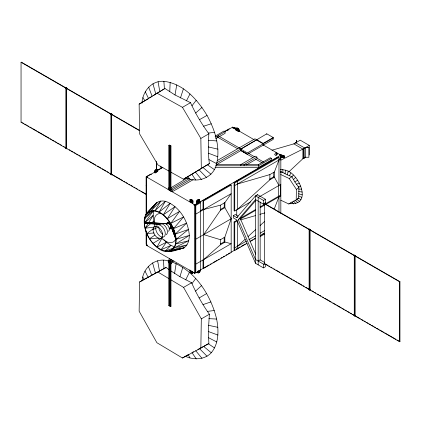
<?xml version="1.0" encoding="UTF-8"?>
<svg xmlns="http://www.w3.org/2000/svg" width="421" height="421" viewBox="0 0 421 421"><rect width="100%" height="100%" fill="white"/><g stroke="black" fill="none" stroke-linecap="round" stroke-linejoin="round"><path stroke-width="0.63" d="M170.568 263.225L170.968 263.457L170.968 306.22L170.442 306.52L168.847 305.599L168.847 262.836L169.374 262.536M170.042 190.466L170.047 145.987L170.968 145.919L170.968 188.682L170.442 188.987L170.442 146.219L168.847 145.298L168.847 188.066M170.568 261.515L170.568 260.883L169.768 260.42L169.768 261.057L169.247 261.357L169.247 305.83M193.271 179.62L172.194 191.776L172.194 190.087L170.042 188.755M236.739 220.436L234.087 221.967L234.087 250.053L234.75 250.432L247.085 243.312M234.75 250.432L234.75 222.351L237.407 220.82L237.407 248.9L236.739 248.516M236.739 215.389L236.739 209.716M236.739 181.041L237.407 181.425L237.407 209.469L269.861 179.809L274.376 177.204L274.376 171.989L278.976 160.027M195.155 213.689L195.818 214.073L231.161 193.665L224.888 202.617L220.504 205.148L203.701 209.521L203.038 209.137L203.017 200.512L230.529 184.624L231.192 185.008L231.161 252.505L203.701 268.361L203.038 267.977L203.038 259.815M185.819 177.557C197.807 183.914 213.979 177.425 216.641 163.68C220.551 147.097 214.989 129.915 207.032 115.396C197.517 99.593 183.261 83.553 163.895 81.321C151.571 80.237 142.456 91.731 141.945 103.24M168.847 269.524L166.079 267.44L139.604 281.965L139.14 311.214L156.886 342.71L182.446 358.003L200.849 348.135L208.895 343.489L208.295 331.501L209.384 314.229C202.364 304.404 196.465 293.8 191.613 282.749L179.93 276.697L170.889 270.94M200.849 348.135L201.312 318.886L183.567 287.39L170.784 279.744M280.849 200.249L288.822 203.996L296.205 199.949L296.395 189.408L289.274 178.546L280.728 174.531M170.5 171.963L183.567 179.23L209.384 163.569C208.037 153.707 208.069 143.703 208.895 133.799C201.748 124.074 195.518 113.659 190.518 102.671L175.015 94.978L164.932 88.463L139.14 104.113L139.604 133.894L158.007 165.011L168.8 171.015M296.205 199.949L298.731 198.086L298.926 187.534L294.879 181.961L291.795 176.683L287.18 174.815L281.549 171.857L280.744 172.315L280.581 171.115M169.752 91.757L170.173 82.369M144.387 218.267C142.93 230.892 150.292 243.791 161.069 250.169C168.505 253.863 176.762 249.864 184.124 247.816C188.087 244.98 189.266 240.028 189.324 235.397C188.255 221.041 179.414 206.111 165.364 201.27C161.19 200.322 156.686 201.538 154.186 205.169C150.929 209.532 145.608 212.668 144.387 218.267L145.234 217.336M171.189 250.416C154.296 255.815 135.52 223.077 149.344 211.421M144.998 222.609L145.029 222.293L166.874 223.662L144.461 222.741L145.029 222.293M285.028 173.789L285.464 170.168L280.328 169.321M146.955 177.394L146.597 177.604L146.297 176.973L154.949 171.978M146.466 245.059C146.982 246.08 145.861 243.812 146.961 244.99L146.961 245.601L146.297 245.375L146.297 244.759L146.961 244.99M194.77 205.422L194.239 205.116L194.239 204.501L194.107 205.19C195.549 205.353 193.46 204.595 194.702 204.79M194.402 272.661C194.223 272.834 194.997 273.071 194.102 272.945L194.102 272.329L194.765 272.561M232.945 127.779L232.887 127.489L232.681 127.716M232.887 127.489L232.702 127.758M280.454 155.138C281.423 155.117 280.165 155.87 280.965 155.049L280.965 155.665L280.433 155.354L280.265 154.565L279.828 154.554A1.184 0.837 -75 0 0 279.607 154.665M142.177 280.854C142.698 267.914 155.433 256.899 168.363 260.915M185.198 356.224C193.602 360.139 204.664 359.96 211.274 352.756C219.025 343.436 218.815 330.343 216.641 319.055C210.832 295.179 195.676 271.135 171.994 261.967M174.573 273.44L176.167 263.488M175.015 94.978L176.746 84.884M289.422 203.396C312.966 206.716 299.463 172.973 285.464 170.168M169.537 190.239L168.142 189.361L168.442 187.861L169.374 188.398L169.074 189.897L171.263 191.234L170.868 191.008M169.868 190.355L170.173 188.861M172.194 191.776L170.8 190.892L171.1 189.397M287.18 174.815L288.138 171.352M179.93 276.697L182.83 267.277M180.462 97.956L183.414 88.789M203.701 259.573L220.457 244.754L224.84 242.222L224.84 237.165L231.161 218.767L224.888 207.679L224.888 202.617M274.271 208.879L278.976 196.817L278.313 196.433L278.313 185.719M153.681 206.379L154.186 205.169L145.761 214.489L147.808 212.921M283.549 155.549A1.184 0.837 -75 0 0 282.744 156.954L283.433 157.843L284.38 157.007A1.184 0.837 -75 0 0 284.175 155.686L279.828 154.554M194.486 205.18L194.639 205.501L194.639 204.885L194.107 204.58L194.502 205.116L280.965 155.049L280.302 154.817L280.302 155.433M289.474 175.794L290.774 173.005M185.714 279.854L189.403 272.35M186.44 100.882L189.966 93.967M238.865 131.536L238.981 131.32A1.184 0.684 -60 0 0 238.923 130.178M170.468 260.862L170.468 259.178L169.074 261.667L169.374 262.815L168.442 262.278L168.142 261.131L169.537 258.641M171.1 263.814L170.8 262.667L172.194 260.173L172.194 261.862L171.1 263.814L170.173 263.278L169.868 262.13L171.263 259.636L170.868 259.404L170.868 260.531M162.201 237.865L156.954 247.043L166.448 242.228L170.973 245.417L174.352 246.764M154.449 227.04L145.213 228.203L153.155 215.415L153.649 210.474L144.44 223.104L158.559 224.572M275.918 155.36L277.244 153.365L275.918 152.597L274.592 154.591L275.918 155.36L277.244 154.591L277.244 153.365M220.388 209.511L224.225 207.295L224.888 207.679L220.504 210.211L203.701 234.618L220.457 239.691L224.84 237.165M154.575 170.931L155.238 169.973L156.57 169.205L157.764 169.705L157.764 171.426L155.107 172.963L154.575 172.657L154.575 170.931L155.107 171.236L155.107 172.963M155.107 171.236L155.77 170.279L157.101 169.51L157.764 169.705M196.496 201.012L197.16 200.054L198.491 199.286L199.686 199.786L199.686 201.512L197.028 203.043L196.496 202.738L196.496 201.012L197.028 201.322L197.028 203.043M197.028 201.322L197.691 200.359L199.022 199.596L199.686 199.786M198.359 272.976L197.165 272.482L198.359 272.976L199.686 272.213L200.349 271.25L200.349 269.529M291.948 176.973L293.295 175.068M283.554 155.681A1.047 0.742 -75 0 0 282.844 156.922L283.454 157.707L284.291 156.97A1.047 0.742 -75 0 0 284.112 155.802L280.454 154.849M146.597 177.309C147.361 176.925 146.908 178.567 146.297 177.588L146.861 177.152M146.829 177.283L146.297 177.588L146.297 176.973L146.829 177.283L146.829 177.894L146.297 176.973M146.955 245.101L146.297 245.375L146.861 244.938M224.84 131.631L232.587 127.153L233.118 127.463L232.713 127.805M194.765 204.922L194.107 205.19L194.67 204.759M194.76 272.671L194.102 272.945L194.702 272.545M194.497 272.824L194.102 272.329L194.239 272.676L194.665 272.508M280.965 155.049L280.533 155.407M191.971 283.586L195.681 278.555M233.892 128.537L235.071 127.952A1.184 0.684 -60 0 1 235.271 128.542M233.955 128.584L234.997 128.068A1.047 0.605 -60 0 1 235.176 128.589M191.965 105.824L196.212 100.261M255.515 263.293L236.781 219.899L233.366 217.931L233.366 215.631L236.781 217.599L255.515 195.839L257.51 194.686L265.477 199.291L265.477 202.743L263.483 203.89L263.483 200.438L255.515 195.839L255.515 263.293L263.483 267.898L265.477 266.746L265.477 264.446M256.657 195.676L257.51 194.686M264.483 263.714L263.62 264.214L255.515 259.536L238.281 219.615L255.515 199.596L263.62 204.274L265.609 203.127L265.477 202.743M238.281 219.615L240.275 218.467L255.826 200.401M151.497 210.853L144.735 218.552L153.181 210.9M293.416 179.593L295.621 177.483M288.601 172.063L302.899 158.712L305.688 157.101M146.466 177.273L146.792 177.115M146.787 245.306L146.629 244.975L146.961 245.601M149.418 211.768L146.076 214.852L149.965 211.347M237.407 246.322L245.133 239.249M248.027 236.597L255.752 229.519M260.099 225.54L264.446 221.562M195.518 291.132L201.48 285.696M159.775 224.177L144.44 223.104L153.155 215.415L154.212 222.188M195.654 113.023L201.959 107.476M145.213 228.203L153.844 221.014M153.639 228.445L147.003 233.502L154.044 232.971M280.539 172.605L281.549 171.857M289.274 178.546L291.795 176.683M296.395 189.408L298.926 187.534M288.822 203.996L289.837 203.248M149.96 211.1L148.381 212.263C159.433 207.243 169.189 219.757 173.252 228.698C176.383 235.771 178.241 248.358 168.768 251.248L174.362 247.89M154.886 235.107L149.687 238.633L159.075 238.06M294.879 181.961L297.684 180.177M147.213 99.451L148.597 98.577L145.261 91.752M149.608 97.946L152.139 96.362L148.639 87.068M153.186 95.714L155.796 94.094L152.96 83.705M183.567 179.23L209.384 163.569M156.296 93.783L164.932 88.463M170.663 187.887L187.54 177.909M153.081 243.254L161.664 238.186M199.117 297.984L206.616 293.563M189.029 178.709L170.868 189.318L172.194 190.087L190.992 179.246M146.113 194.418L21.05 122.211L21.05 62.271L21.313 62.119L139.625 130.426M66.076 87.652L65.808 88.115L66.076 87.652L66.871 88.115L66.602 88.573L66.871 88.115M66.739 88.342L66.471 88.499L66.471 148.434L66.739 148.281L65.808 148.055L66.602 148.818L66.871 148.36L66.602 148.818M21.05 122.211L21.313 122.058M111.097 113.649L110.834 114.107L111.097 113.649L112.028 114.186L111.76 114.644L112.028 114.186M111.891 114.412L111.628 114.57L111.628 174.505L111.891 174.352L109.965 173.236M139.14 104.113L146.671 99.761M65.808 148.36L66.076 147.897M156.886 93.109L182.446 107.329L190.518 102.671M110.834 174.352L111.097 173.894L110.834 174.352L111.76 174.889L112.028 174.431L111.76 174.889M168.847 145.298L169.374 144.998L170.568 145.687M169.768 145.229L169.247 145.529L169.247 190.003L170.8 190.892M170.442 146.219L170.968 145.919M201.312 168.226L200.849 138.446L208.895 133.799M157.101 169.958L156.17 169.884L157.101 169.958L157.101 171.494L156.17 171.415M215.084 136.188L224.046 131.01L225.109 131.626L225.109 133.31L219.478 136.562M156.17 170.494L155.77 170.726L155.77 172.263L156.17 172.031L156.17 170.494L155.238 169.973M157.907 169.968L162.395 167.374M224.146 131.72L229.271 128.763M157.791 170.337L162.906 167.384M215.541 137.151L225.109 131.626M232.455 127.652L232.818 127.447L232.587 127.153L232.65 127.784M227.087 130.789L228.224 130.131M233.118 128.073L233.118 127.463L232.455 127.231L232.455 127.847M146.955 177.315L146.297 177.588M215.541 138.835L218.357 137.214M235.923 128.389L237.118 127.889L238.444 128.658L239.112 129.615L239.112 131.341L238.581 131.647L235.923 130.11L235.923 128.389L237.118 127.889M235.923 130.11L236.455 129.805M236.586 128.195L237.912 128.963L238.444 128.658M236.586 130.178L236.986 130.41L236.986 128.873L236.586 128.642L236.586 130.178L237.118 129.873L237.118 128.847M238.581 131.647L238.581 129.921L239.112 129.615M237.518 130.715L237.912 130.947L237.912 129.41L237.518 129.179L237.518 130.715L238.049 130.41L238.049 128.873L238.444 129.105M217.236 160.554L254.937 138.788L256.663 139.788L216.594 162.916M273.224 137.999L247.411 152.918L240.938 149.171L266.756 133.804L273.224 137.541L273.224 139.377L248.532 153.639M216.031 164.932L240.938 150.55L247.411 154.286M256.663 139.63L263.13 143.366L273.224 137.541M256.942 158.243L256.942 157.117L244.069 164.553L244.069 165.779M246.253 164.979L256.089 159.296M189.855 199.786L191.05 199.286L192.381 200.054L193.044 201.012L193.044 202.738L192.513 203.043L189.855 201.512L189.855 199.786L191.05 199.286M190.518 199.596L191.85 200.359L192.381 200.054M191.45 202.112L192.381 202.038L191.45 202.112L191.45 200.58L192.381 200.501M192.513 203.043L192.513 201.322L193.044 201.012M296.358 142.251L294.763 143.324M271.966 150.223L293.832 143.861L300.21 140.182L309.272 145.413L309.272 155.033M216.347 164.553L258.499 164.553L270.319 157.728L271.382 158.343L271.382 160.027L258.499 167.469L214.999 167.463M198.091 200.58L197.691 200.812L197.691 202.343L198.091 202.112L198.091 200.58L197.16 200.054M199.022 200.043L198.623 200.275L198.623 201.806L199.022 201.575L199.022 200.043L198.491 199.738M271.382 158.343L258.499 165.779L215.641 165.779M280.439 155.165L280.433 154.744L280.57 155.128M194.765 205.001L194.407 205.206L194.639 205.501M280.565 155.47L280.833 155.281L280.57 159.222M195.149 205.053L199.828 202.348L200.491 202.733L200.491 270.214L195.833 272.903L195.17 272.519L195.149 205.053L195.812 205.437L195.833 272.903M250.5 201.906L234.75 211.005L234.087 210.621L234.087 182.572L278.313 157.038L278.976 157.422L278.976 185.472L274.376 177.204L273.713 176.82L269.761 179.099M153.023 229.603A6.852 3.957 60 0 1 160.29 228.956A6.852 3.957 60 0 1 160.29 238.649A6.852 3.957 60 0 1 153.023 229.603L158.706 226.861M195.812 205.437L200.491 202.733M203.017 200.512L203.68 200.896L231.192 185.008M234.087 182.572L234.75 182.956L278.976 157.422M278.776 159.375L280.17 158.575L280.833 158.954L234.75 185.561L234.087 185.182M309.272 145.413L302.899 149.097L280.828 160.185M305.688 147.487L308.882 147.487L308.882 157.259L305.688 157.259L303.962 158.254L303.83 148.56L305.688 147.639L308.882 147.639M200.364 210.684L203.038 209.137M146.297 245.375L146.661 245.269M237.407 184.03L269.861 174.594L274.376 171.989M260.167 196.223L258.173 197.37L258.173 264.83M260.183 196.318L280.833 184.398M233.366 215.631L235.36 214.478L238.207 216.12M231.161 218.767L195.833 239.16L195.17 238.781M263.483 200.438L265.477 199.291M236.781 217.599L237.776 217.025M263.483 203.89L265.609 202.817M264.346 203.701L264.614 203.548L399.95 281.681L399.95 341.62L399.687 341.773L264.346 263.641L264.346 203.701L399.687 281.833L399.95 281.681M240.159 218.462L255.531 209.584M260.089 206.953L280.17 195.36L280.833 195.744L265.877 204.38M240.254 219.173L255.626 210.3M260.183 207.669L264.741 205.038M172.194 261.862L173.905 260.873M170.042 263.525L170.968 263.457M139.604 281.965L166.079 267.44M220.341 244.054L224.177 241.838L231.161 243.717L195.833 264.12L195.17 263.741M189.86 269.908L189.86 271.634L190.524 272.592L191.055 272.287M191.45 272.682L192.381 272.608L191.45 272.682L191.45 271.15L191.85 271.377L191.85 272.913M246.517 241.054L234.75 247.853L234.087 247.474M248.795 239.738L255.626 235.786M260.183 233.155L264.741 230.524M190.524 272.592L191.85 273.361L192.381 273.055L191.497 272.545M191.85 273.361L193.044 272.861M194.102 272.945L194.234 272.255M194.76 272.75L194.402 272.961L194.634 273.25L194.634 272.64M196.475 272.224L194.77 273.208L146.429 245.296L146.429 232.26M197.612 271.566L208.979 265.009M210.116 264.351L211.247 263.693M212.952 262.709L216.931 260.415M218.067 259.757L219.204 259.104M220.909 258.12L222.046 257.463M223.183 256.805L224.319 256.147M226.024 255.163L227.161 254.51M228.298 253.852L229.998 252.868M231.134 252.211L235.113 249.916M236.249 249.258L240.228 246.964M241.365 246.306L245.343 244.012M250.453 241.059L252.726 239.749M253.863 239.091L255 238.433M261.82 234.497L264.093 233.187M249.932 241.67L255.626 238.381M260.183 235.749L264.741 233.118M199.686 270.74L199.686 271.761L198.754 271.687L199.686 272.213M260.178 236.581L264.662 233.997M198.27 272.413L199.154 271.903M197.828 272.224L198.754 272.298L198.754 270.766M199.686 271.761L199.286 271.992L199.286 270.461M183.567 287.39L191.613 282.749M168.847 305.599L169.374 305.299M309.24 229.003L308.972 229.466L309.24 229.003L310.166 229.54L309.903 230.003L310.166 229.54M258.173 261.073L260.167 259.92L264.52 262.436M264.346 263.641L264.614 263.488M263.483 267.898L263.483 264.446L264.483 263.867M263.483 264.446L265.114 263.657M201.312 318.886L209.384 314.229M354.398 255.073L354.129 255.536L354.398 255.073L355.192 255.536L354.924 255.994L355.192 255.536M182.446 358.003L188.903 354.272M308.972 289.711L309.24 289.248L308.972 289.711L309.903 290.248L310.166 289.785L309.903 290.248M310.035 289.711L309.772 289.864L309.772 229.924L310.035 229.771L310.035 289.711L305.862 287.301M354.129 315.782L354.398 315.318L354.129 315.782L355.192 316.087M355.061 315.703L354.792 315.855L354.792 255.915L355.061 255.763L355.061 315.703L352.693 314.34M355.192 315.782L354.924 316.239M297.584 198.733L298.731 198.086M199.454 119.68L207.032 115.396M172.068 225.935L171.189 226.419L171.284 227.177L175.815 239.096L175.168 236.549M204.117 346.078L208.895 343.489M197.823 349.456L198.912 348.877M193.549 351.735L191.965 352.577L196.212 358.881M296.421 184.24L299.415 183.067M174.257 247.685L165.079 251.184L170.973 245.417L161.048 249.748L166.448 242.228L163.901 239.612M279.618 155.165L280.728 154.791A1.184 0.837 -75 0 0 280.507 154.902M202.985 304.604L210.942 301.915M203.585 126.226L211.274 123.779M240.517 219.92L255.447 215.615M259.804 214.357L264.777 212.921M298.147 186.571L300.773 186.066M174.641 250.079L175.899 249.874M177.162 249.669L180.309 249.148L179.03 249.058M279.833 154.681L280.249 154.712M280.612 157.086L283.88 157.701M207.379 311.398L214.315 310.503M208.342 133.073L214.563 132.373M233.118 127.463L232.818 127.742M298.763 189.145L301.704 189.087M148.218 222.767L151.434 222.925M154.649 223.077L166.874 223.672M208.895 318.655L216.641 319.055M144.44 223.104L147.013 223.256M148.303 223.33L150.876 223.483M208.453 140.356L216.794 140.914M144.461 222.741L161.059 224.177M232.65 127.521L232.455 127.231L235.949 129.147M280.733 155.37L280.965 155.665M194.302 272.619L194.102 272.329M298.61 191.544L302.189 192.029M208.437 325.296L217.852 327.322M208.295 146.94L217.899 149.139M282.391 156.549L284.333 157.101M282.396 156.786L284.254 157.286M280.518 156.554L284.028 157.422M280.528 156.633L284.086 157.522M281.107 156.891L283.849 157.58M280.354 156.88L283.654 157.68M280.786 157.001L283.659 157.807M280.402 157.038L283.433 157.843M298.557 193.781L302.21 194.807M208.295 331.501L217.899 335.048M208.437 153.207L217.852 156.807M298.6 195.997L301.768 197.338M194.502 272.866L194.765 273.176L194.77 204.811L201.122 201.143M208.453 337.668L216.794 341.994M208.895 159.554L216.641 163.68M298.515 198.207L300.868 199.543M295.695 142.787L304.757 148.024M293.832 143.861L302.899 149.097L302.899 158.712M237.118 128.337L237.518 128.568M256.663 140.093L263.13 143.829M234.907 127.879L236.007 128.516M234.713 127.879L235.813 128.516M234.855 128.005L236.049 128.684M234.497 127.952L235.96 128.794M234.492 128.068L236.144 129.021M234.281 128.095L235.744 128.937M238.749 130.82L254.105 139.688M263.204 144.945L280.833 155.128L280.833 213.379M234.076 128.294L235.534 129.136M234.118 128.368L235.218 129.005M256.942 157.117L255.352 156.196L240.88 164.553L240.88 165.779M218.473 135.957L239.381 148.029M247.858 152.923L254.642 156.838M256.336 157.817L263.12 161.732M242.559 151.344L247.411 154.144M217.72 137.257L237.502 148.676M240.328 150.308L252.758 157.486M255.584 159.117L261.799 162.706M21.05 62.271L139.356 130.578M156.57 169.205L157.101 169.51M157.233 171.121L157.764 171.426M157.101 171.494L156.57 171.189L156.57 169.652M156.17 172.031L155.638 171.726L155.638 170.189M198.491 199.286L199.022 199.596M199.154 201.206L199.686 201.512M198.491 201.27L199.022 201.575M234.087 221.967L234.75 222.351M151.449 174.457L150.786 174.078L146.108 176.778L146.124 214.442M197.56 201.806L198.091 202.112M170.568 188.455L170.968 188.682M168.142 189.361L169.074 189.897M146.429 176.899L194.77 204.811M146.113 185.414L146.776 185.798M22.45 122.711L23.581 123.369M24.713 124.021L26.412 125M27.549 125.658L28.681 126.311M29.812 126.963L31.512 127.947M32.649 128.6L36.611 130.889M37.748 131.547L49.078 138.088M50.21 138.741L51.341 139.393M52.478 140.051L54.177 141.03M55.309 141.682L56.44 142.34M57.577 142.993L59.277 143.977M60.408 144.629L61.54 145.282M63.239 146.266L64.376 146.918M69.139 149.671L70.27 150.323M71.407 150.976L73.107 151.96M74.243 152.613L75.375 153.27M76.511 153.923L78.211 154.907M79.343 155.56L80.479 156.217M82.179 157.196L83.316 157.854M84.447 158.506L88.415 160.801M89.552 161.453L95.788 165.053M97.488 166.037L100.893 168M102.024 168.658L105.992 170.947M107.129 171.6L108.829 172.584M112.028 174.431L122.727 180.609M123.853 181.256L124.979 181.909M126.105 182.561L127.795 183.535M128.921 184.182L130.047 184.835M131.173 185.487L132.862 186.461M133.989 187.113L135.12 187.761M136.246 188.413L137.372 189.061M139.062 190.039L140.188 190.687M141.314 191.339L146.382 194.265M265.872 264.214L267.561 265.188M268.687 265.84L269.814 266.488M270.94 267.14L272.066 267.788M273.761 268.766L274.887 269.414M276.013 270.066L279.954 272.34M281.081 272.992L284.459 274.945M285.585 275.592L289.527 277.871M290.653 278.518L291.779 279.17M292.905 279.818L294.595 280.796M295.721 281.444L296.847 282.096M297.973 282.749L301.92 285.022M303.046 285.675L304.173 286.322M311.872 290.769L313.571 291.753M314.703 292.406L315.839 293.058M317.539 294.042L318.676 294.695M319.807 295.353L320.944 296.005M322.644 296.989L323.775 297.642M324.912 298.3L331.148 301.899M332.848 302.883L336.253 304.846M337.384 305.499L341.352 307.793M342.489 308.446L344.189 309.43M345.325 310.082L346.457 310.735M347.593 311.393L349.293 312.371M350.425 313.029L351.561 313.682M356.324 316.434L360.292 318.723M361.423 319.376L363.123 320.36M364.254 321.012L365.391 321.67M366.523 322.323L368.222 323.302M369.354 323.959L370.491 324.612M371.622 325.265L373.322 326.249M374.453 326.901L375.59 327.554M376.721 328.212L378.421 329.19M379.553 329.843L383.52 332.137M384.652 332.79L395.982 339.331M397.119 339.984L399.95 341.62M146.119 210.511L146.787 210.889M146.129 230.834L146.129 235.428L146.792 235.813M198.228 271.992L198.754 272.298M146.792 244.627L146.129 244.243L146.129 235.428M169.247 261.357L170.042 261.815L170.047 306.288M168.142 261.131L169.074 261.667M169.868 262.13L170.8 262.667M168.847 262.836L169.247 263.067M170.568 305.988L170.968 306.22M158.007 272.098L169.121 278.749M170.568 189.108L171.263 189.55M208.342 343.789L214.563 347.957M207.379 164.8L214.315 169.547M296.652 199.259L299.552 201.359M211.274 352.756L203.585 346.362L199.454 348.588L207.032 356.234M202.985 167.505L210.942 174.231M295.01 200.17L297.847 202.727M199.117 169.9L206.616 177.594M293.479 201.006L295.81 203.606M195.654 350.619L201.959 358.297M195.518 172.136L201.48 179.53M194.107 204.58L194.339 204.869M146.729 177.525L146.961 177.82L146.429 177.509L146.429 214.01M146.597 245.39L146.829 245.68L146.829 245.064M291.963 201.812L293.505 203.969M237.912 128.963L238.581 129.921M191.85 200.359L192.513 201.322M191.971 174.362L195.681 179.977M142.782 277.065L144.087 279.128M142.935 97.619L144.892 100.787M182.446 107.329L200.849 138.446M290.379 202.669L291 203.806M188.203 354.682L189.966 357.961M187.982 176.231L189.403 178.93M145.013 271.103L148.024 277.123M240.275 218.467L255.71 254.216M232.587 127.153L232.724 127.5M194.497 272.903L194.634 273.25M146.692 177.551L146.829 177.894M146.692 245.332L146.829 245.68M146.297 244.759L146.434 245.106M172.973 227.556L175.757 238.707L171.284 227.177A3.379 2.068 55.8 0 1 169.405 228.882M148.303 266.304L151.723 275.166M175.757 238.707L171.189 226.419A3.379 2.068 55.8 0 0 168.705 223.151A3.379 2.068 55.8 0 0 166.248 223.951M173.078 227.508L175.373 234.771M152.549 262.825L155.465 273.166M157.622 260.762L159.47 271.013M158.096 81.769L159.791 91.625M163.369 260.178L164.011 268.561M163.895 81.321L164.4 88.789M282.838 169.484L282.88 172.647M203.68 200.896L203.701 268.361M399.687 281.833L399.687 341.773M305.688 147.639L305.688 157.259M303.962 148.634L303.962 158.254M296.621 142.335L296.621 140.409L296.358 140.409L296.358 142.335M280.57 184.214L280.57 196.049M278.976 196.817L278.976 212.494M273.713 172.257L273.713 176.82M269.861 174.594L269.861 179.809M266.756 133.804L266.756 134.262M263.62 203.969L263.62 204.274M263.62 264.214L263.62 264.52M263.13 143.366L263.13 145.208M260.167 201.938L260.167 259.92M258.499 164.553L258.499 167.463M240.938 150.55L240.938 148.86L239.212 147.866L239.212 148.187M234.75 182.956L234.75 211.005M224.225 202.864L224.225 207.295M224.177 237.412L224.177 241.838M220.504 205.148L220.504 210.211M220.457 239.691L220.457 244.754M199.154 270.435L199.154 271.456M198.359 271.508L198.359 272.529M197.696 271.061L197.696 272.787M192.513 271.445L192.513 273.171M191.981 200.785L191.981 201.806M191.981 271.356L191.981 272.376M191.85 200.812L191.85 202.343M170.442 263.757L170.442 306.52M160.833 166.127L160.833 168.732M156.654 162.406L156.654 169.574M156.701 170.189L156.701 171.726M156.386 161.259L156.386 169.726M175.904 238.833A15.966 9.22 60 0 1 161.243 237.833M154.854 226.772A15.966 9.22 60 0 1 154.249 223.925M154.118 222.714A15.966 9.22 60 0 1 161.88 213.668M171 227.84A3.015 1.742 60 0 1 169.895 227.203M168.311 223.909A3.015 1.742 60 0 1 168.6 222.846M166.537 224.183A2.984 1.826 55.8 0 1 170.31 224.982A2.984 1.826 55.8 0 1 169.326 228.529M171.373 227.998A3.379 2.068 55.8 0 1 170.758 227.961M167.6 223.035A3.379 2.068 55.8 0 1 169.395 221.999M171.221 227.64A2.984 1.826 55.8 0 1 170.095 227.403M167.821 223.851A2.984 1.826 55.8 0 1 168.111 222.793M162.706 234.213A6.194 3.579 60 0 1 158.722 227.314M159.991 224.025A6.194 3.579 60 0 1 166.184 227.603A6.194 3.579 60 0 1 166.184 234.755M157.049 224.961A6.852 3.957 60 0 1 165.032 231.613A6.852 3.957 60 0 1 160.054 236.228A6.852 3.957 60 0 1 156.28 225.677M170.026 224.388A1.221 0.705 60 0 1 170.879 225.751A1.221 0.705 60 0 1 170.247 226.477M169.195 224.646A1.221 0.705 60 0 1 169.805 224.293M164.743 223.619A4.315 2.494 60 0 1 168.689 226.808A4.315 2.494 60 0 1 168.426 231.292M276.35 153.091A0.563 0.326 60 0 1 276.913 153.47M263.041 162.332A0.753 0.432 -60 0 1 263.309 162.096M218.236 137.12A0.753 0.432 -60 0 1 217.583 137.062A0.753 0.432 -60 0 1 217.957 136.094A0.753 0.432 -60 0 1 218.61 136.151M238.954 130.421A1.047 0.605 -60 0 1 238.902 131.305M280.602 154.881A1.184 0.837 -75 0 1 280.702 155.123M176.167 239.275C176.457 244.327 174.526 250.506 168.963 251.7L184.124 247.816L172.136 250.363L187.013 244.938L174.494 247.711L188.787 240.701L175.867 243.933L189.324 235.397L176.167 239.275C175.362 229.829 170.489 220.972 163.369 214.794C159.196 211.505 153.144 208.679 148.118 211.837L157.075 202.285L151.292 210.5L160.89 200.959L155.065 210.563L165.364 201.27L159.185 212.031L170.2 203.201L163.369 214.794L175.057 206.622L167.332 218.673L179.614 211.3L170.805 223.398L183.556 216.915L173.547 228.645L186.614 223.088L175.378 234.06L188.582 229.387L176.167 239.275M66.208 88.036L65.939 88.189L65.939 148.129L66.208 147.976L66.208 88.036M111.228 114.033L110.965 114.186L110.965 174.126L111.228 173.968L111.228 114.033M309.372 229.387L309.109 229.54L309.109 289.48L309.372 289.327L309.372 229.387M354.529 255.458L354.261 255.61L354.261 315.55L354.529 315.397L354.529 255.458M190.918 200.275L190.518 200.043L190.518 201.575L190.918 201.806L190.918 200.275M190.918 270.84L190.524 270.614L190.524 272.145L190.918 272.376L190.918 270.84"/></g></svg>
